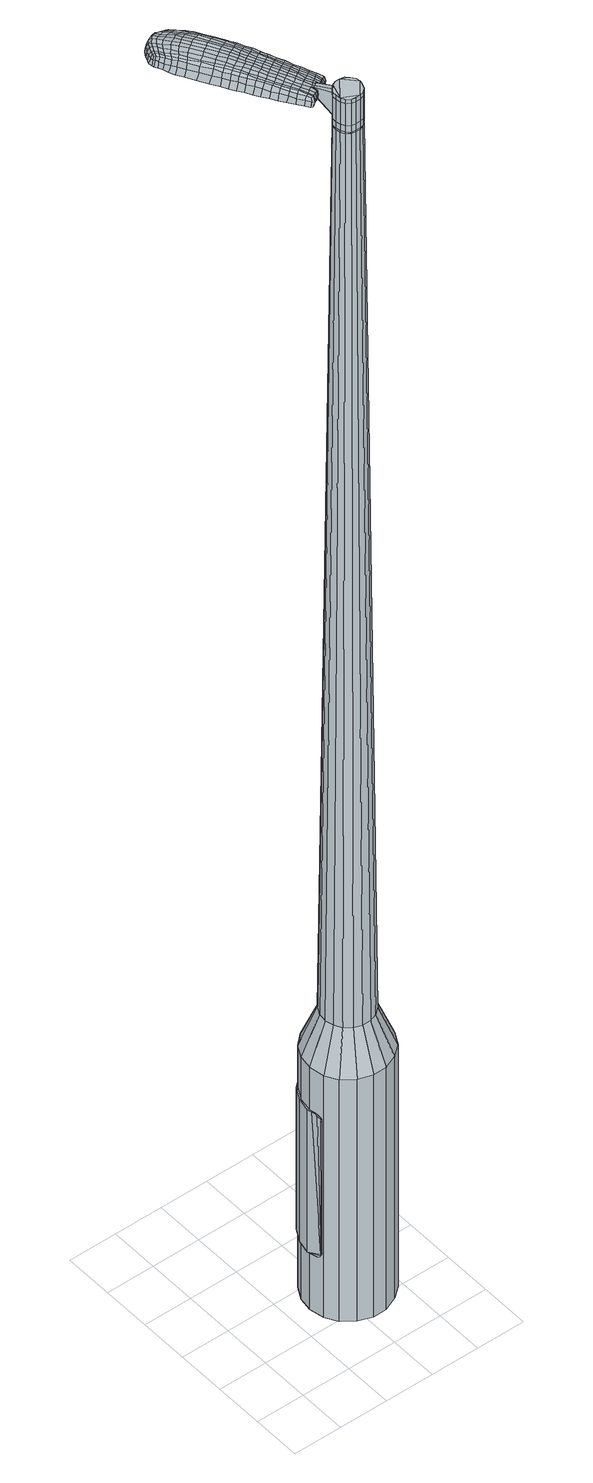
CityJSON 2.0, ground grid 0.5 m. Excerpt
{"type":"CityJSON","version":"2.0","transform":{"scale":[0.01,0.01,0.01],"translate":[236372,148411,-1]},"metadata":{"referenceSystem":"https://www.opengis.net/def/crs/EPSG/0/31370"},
"CityObjects":{
"object1":{"type":"GenericCityObject","attributes":{"cluster":212,"mean_distance_to_centroid":0.24,"new_centroid_x":236373.14,"new_centroid_y":148411.76,"mean_distance_to_camera":5.96,"H1":-135.53,"H2":-126.72,"Z_final":110.16,"cluster2":-1,"proj_x":236376.58,"proj_y":148409.67,"id_line":53404,"bearing_l":31.25,"distance":4.03,"orientation":"left","G_obj":121.25},"geometry":[{"type":"MultiSurface","lod":"2","boundaries":[[[0,1,2,3]],[[1,4,5,2]],[[4,6,7,5]],[[6,8,9,7]],[[8,10,11,9]],[[10,12,13,11]],[[12,14,15,13]],[[14,16,17,15]],[[16,18,19,17]],[[18,20,21,19]],[[20,22,23,21]],[[22,24,25,23]],[[24,26,27,25]],[[26,28,29,27]],[[28,30,31,29]],[[30,32,33,31]],[[32,34,35,33]],[[34,0,3,35]],[[36,37,38,39]],[[38,40,41,42]],[[41,43,42]],[[42,44,45,46]],[[45,47,46]],[[46,48,49,50]],[[49,51,50]],[[42,46,50,38]],[[50,52,39,38]],[[53,36,39]],[[2,5,7,35]],[[7,9,11,15]],[[11,13,15]],[[15,17,19,23]],[[19,21,23]],[[23,25,27,31]],[[27,29,31]],[[15,23,31,7]],[[31,33,35,7]],[[3,2,35]],[[1,0,54,55]],[[0,34,56,54]],[[34,32,57,56]],[[32,30,58,57]],[[30,28,59,58]],[[28,26,60,59]],[[26,24,61,60]],[[24,22,62,61]],[[22,20,63,62]],[[20,18,64,63]],[[18,16,65,64]],[[16,14,66,65]],[[14,12,67,66]],[[12,10,68,67]],[[10,8,69,68]],[[8,6,70,69]],[[6,4,71,70]],[[4,1,55,71]],[[55,54,72,73]],[[54,56,74,72]],[[56,57,75,74]],[[57,58,76,75]],[[58,59,77,76]],[[59,60,78,77]],[[60,61,79,78]],[[61,62,80,79]],[[62,63,81,80]],[[63,64,82,81]],[[64,65,83,82]],[[65,66,84,83]],[[66,67,85,84]],[[67,68,86,85]],[[68,69,87,86]],[[69,70,88,87]],[[70,71,89,88]],[[71,55,73,89]],[[72,90,91,92]],[[74,93,90,72]],[[94,95,93,74]],[[76,96,95,94]],[[77,97,96,76]],[[78,98,97,77]],[[99,100,98,78]],[[80,101,100,99]],[[81,102,101,80]],[[103,104,102,81]],[[105,106,104,103]],[[107,108,106,105]],[[109,110,108,107]],[[111,112,110,109]],[[113,114,112,111]],[[115,116,114,113]],[[89,117,116,115]],[[92,91,117,89]],[[118,119,120,121]],[[122,118,121,123]],[[124,122,123,125]],[[126,124,125,127]],[[128,126,127,129]],[[130,128,129,131]],[[132,130,131,133]],[[134,132,133,135]],[[136,134,135,137]],[[138,136,137,139]],[[140,138,139,141]],[[142,140,141,143]],[[144,142,143,145]],[[146,144,145,147]],[[148,146,147,149]],[[150,148,149,151]],[[73,72,92]],[[75,94,74]],[[75,76,94]],[[79,99,78]],[[79,80,99]],[[82,103,81]],[[82,83,105,103]],[[83,84,107,105]],[[84,85,109,107]],[[85,86,111,109]],[[86,87,113,111]],[[87,88,115,113]],[[88,89,115]],[[73,92,89]],[[152,91,90]],[[152,117,91]],[[153,116,117]],[[153,154,114,116]],[[154,155,112,114]],[[155,156,110,112]],[[156,157,108,110]],[[157,158,106,108]],[[158,159,104,106]],[[159,102,104]],[[160,100,101]],[[160,98,100]],[[161,95,96]],[[161,93,95]],[[39,52,150,162]],[[152,90,163,151]],[[53,39,162,119]],[[90,93,120,163]],[[36,53,119,118]],[[93,161,121,120]],[[37,36,118,122]],[[161,96,123,121]],[[38,37,122,124]],[[96,97,125,123]],[[40,38,124,126]],[[97,98,127,125]],[[41,40,126,128]],[[98,160,129,127]],[[43,41,128,130]],[[160,101,131,129]],[[42,43,130,132]],[[101,102,133,131]],[[44,42,132,134]],[[102,159,135,133]],[[45,44,134,136]],[[159,158,137,135]],[[47,45,136,138]],[[158,157,139,137]],[[46,47,138,140]],[[157,156,141,139]],[[48,46,140,142]],[[156,155,143,141]],[[49,48,142,144]],[[155,154,145,143]],[[51,49,144,146]],[[154,153,147,145]],[[50,51,146,148]],[[153,117,149,147]],[[52,50,148,150]],[[117,152,151,149]],[[150,151,164,165]],[[151,163,166,164]],[[163,120,167,166]],[[120,119,168,167]],[[119,162,169,168]],[[162,150,165,169]],[[170,171,172,173]],[[174,170,173,175]],[[170,174,176,177]],[[171,170,177,178]],[[179,180,181,182]],[[183,179,182,184]],[[179,183,185,186]],[[180,179,186,187]],[[188,189,190,191]],[[192,188,191,193]],[[188,192,194,195]],[[189,188,195,196]],[[197,198,199,200]],[[201,197,200,202]],[[197,201,203,204]],[[198,197,204,205]],[[206,207,208,209]],[[210,206,209,211]],[[206,210,212,213]],[[207,206,213,214]],[[215,216,217,218]],[[219,215,218,220]],[[215,219,221,222]],[[216,215,222,223]],[[224,225,226,227]],[[216,224,227,217]],[[224,216,223,228]],[[225,224,228,229]],[[230,231,232,233]],[[225,230,233,226]],[[230,225,229,234]],[[231,230,234,235]],[[236,174,175,237]],[[231,236,237,232]],[[236,231,235,238]],[[174,236,238,176]],[[239,240,241,242]],[[243,239,242,244]],[[239,243,245,246]],[[240,239,246,247]],[[248,249,250,251]],[[240,248,251,241]],[[248,240,247,252]],[[249,248,252,253]],[[254,255,256,257]],[[249,254,257,250]],[[254,249,253,258]],[[255,254,258,259]],[[260,261,262,263]],[[255,260,263,256]],[[260,255,259,264]],[[261,260,264,265]],[[266,171,178,267]],[[261,266,267,262]],[[266,261,265,268]],[[171,266,268,172]],[[269,270,271,272]],[[273,269,272,274]],[[269,273,275,276]],[[270,269,276,277]],[[278,279,280,281]],[[270,278,281,271]],[[278,270,277,282]],[[279,278,282,283]],[[284,285,286,287]],[[279,284,287,280]],[[284,279,283,288]],[[285,284,288,289]],[[290,183,184,291]],[[285,290,291,286]],[[290,285,289,292]],[[183,290,292,185]],[[293,294,295,296]],[[297,293,296,298]],[[293,297,299,300]],[[294,293,300,301]],[[302,303,304,305]],[[294,302,305,295]],[[302,294,301,306]],[[303,302,306,307]],[[308,309,310,311]],[[303,308,311,304]],[[308,303,307,312]],[[309,308,312,313]],[[314,315,316,317]],[[309,314,317,310]],[[314,309,313,318]],[[315,314,318,319]],[[320,180,187,321]],[[315,320,321,316]],[[320,315,319,322]],[[180,320,322,181]],[[323,209,208,324]],[[325,323,324,326]],[[323,325,327,328]],[[209,323,328,211]],[[329,325,326,330]],[[331,329,330,332]],[[329,331,333,334]],[[325,329,334,327]],[[335,331,332,336]],[[337,335,336,338]],[[335,337,339,340]],[[331,335,340,333]],[[341,337,338,342]],[[343,341,342,344]],[[341,343,345,346]],[[337,341,346,339]],[[347,343,344,348]],[[198,347,348,199]],[[347,198,205,349]],[[343,347,349,345]],[[350,351,196,195]],[[352,350,195,194]],[[350,352,353,354]],[[351,350,354,355]],[[356,357,355,354]],[[358,356,354,353]],[[356,358,359,360]],[[357,356,360,361]],[[362,363,361,360]],[[364,362,360,359]],[[362,364,365,366]],[[363,362,366,367]],[[368,369,367,366]],[[370,368,366,365]],[[368,370,203,201]],[[369,368,201,202]],[[371,372,373,374]],[[273,371,374,275]],[[371,273,274,375]],[[372,371,375,376]],[[377,192,193,378]],[[372,377,378,373]],[[377,372,376,379]],[[192,377,379,194]],[[380,381,382,383]],[[219,380,383,221]],[[380,219,220,384]],[[381,380,384,385]],[[386,387,388,389]],[[381,386,389,382]],[[386,381,385,390]],[[387,386,390,391]],[[392,189,196,393]],[[387,392,393,388]],[[392,387,391,394]],[[189,392,394,190]],[[395,396,397,398]],[[177,395,398,178]],[[395,177,176,399]],[[396,395,399,400]],[[401,402,403,404]],[[396,401,404,397]],[[401,396,400,405]],[[402,401,405,406]],[[407,200,199,408]],[[402,407,408,403]],[[407,402,406,409]],[[200,407,409,202]],[[410,411,412,413]],[[182,410,413,184]],[[410,182,181,414]],[[411,410,414,415]],[[416,204,203,417]],[[411,416,417,412]],[[416,411,415,418]],[[204,416,418,205]],[[419,420,421,422]],[[297,419,422,299]],[[419,297,298,423]],[[420,419,423,424]],[[425,210,211,426]],[[420,425,426,421]],[[425,420,424,427]],[[210,425,427,212]],[[428,429,430,431]],[[243,428,431,245]],[[428,243,244,432]],[[429,428,432,433]],[[434,435,436,437]],[[429,434,437,430]],[[434,429,433,438]],[[435,434,438,439]],[[440,207,214,441]],[[435,440,441,436]],[[440,435,439,442]],[[207,440,442,208]],[[443,444,433,432]],[[242,443,432,244]],[[443,242,241,445]],[[444,443,445,446]],[[447,448,439,438]],[[444,447,438,433]],[[447,444,446,449]],[[448,447,449,450]],[[451,324,208,442]],[[448,451,442,439]],[[451,448,450,452]],[[324,451,452,326]],[[453,454,455,456]],[[300,453,456,301]],[[453,300,299,422]],[[454,453,422,421]],[[457,328,327,458]],[[454,457,458,455]],[[457,454,421,426]],[[328,457,426,211]],[[459,460,446,445]],[[251,459,445,241]],[[459,251,250,461]],[[460,459,461,462]],[[463,464,450,449]],[[460,463,449,446]],[[463,460,462,465]],[[464,463,465,466]],[[467,330,326,452]],[[464,467,452,450]],[[467,464,466,468]],[[330,467,468,332]],[[469,470,471,472]],[[306,469,472,307]],[[469,306,301,456]],[[470,469,456,455]],[[473,334,333,474]],[[470,473,474,471]],[[473,470,455,458]],[[334,473,458,327]],[[475,476,462,461]],[[257,475,461,250]],[[475,257,256,477]],[[476,475,477,478]],[[479,480,466,465]],[[476,479,465,462]],[[479,476,478,481]],[[480,479,481,482]],[[483,336,332,468]],[[480,483,468,466]],[[483,480,482,484]],[[336,483,484,338]],[[485,486,487,488]],[[312,485,488,313]],[[485,312,307,472]],[[486,485,472,471]],[[489,340,339,490]],[[486,489,490,487]],[[489,486,471,474]],[[340,489,474,333]],[[491,492,478,477]],[[263,491,477,256]],[[491,263,262,493]],[[492,491,493,494]],[[495,496,482,481]],[[492,495,481,478]],[[495,492,494,497]],[[496,495,497,498]],[[499,342,338,484]],[[496,499,484,482]],[[499,496,498,500]],[[342,499,500,344]],[[501,502,503,504]],[[318,501,504,319]],[[501,318,313,488]],[[502,501,488,487]],[[505,346,345,506]],[[502,505,506,503]],[[505,502,487,490]],[[346,505,490,339]],[[507,508,494,493]],[[267,507,493,262]],[[507,267,178,398]],[[508,507,398,397]],[[509,510,498,497]],[[508,509,497,494]],[[509,508,397,404]],[[510,509,404,403]],[[511,348,344,500]],[[510,511,500,498]],[[511,510,403,408]],[[348,511,408,199]],[[512,513,415,414]],[[322,512,414,181]],[[512,322,319,504]],[[513,512,504,503]],[[514,349,205,418]],[[513,514,418,415]],[[514,513,503,506]],[[349,514,506,345]],[[515,516,376,375]],[[272,515,375,274]],[[515,272,271,517]],[[516,515,517,518]],[[519,352,194,379]],[[516,519,379,376]],[[519,516,518,520]],[[352,519,520,353]],[[521,522,523,524]],[[222,521,524,223]],[[521,222,221,383]],[[522,521,383,382]],[[525,526,527,528]],[[522,525,528,523]],[[525,522,382,389]],[[526,525,389,388]],[[529,351,355,530]],[[526,529,530,527]],[[529,526,388,393]],[[351,529,393,196]],[[531,532,518,517]],[[281,531,517,271]],[[531,281,280,533]],[[532,531,533,534]],[[535,358,353,520]],[[532,535,520,518]],[[535,532,534,536]],[[358,535,536,359]],[[537,538,539,540]],[[228,537,540,229]],[[537,228,223,524]],[[538,537,524,523]],[[541,542,543,544]],[[538,541,544,539]],[[541,538,523,528]],[[542,541,528,527]],[[545,357,361,546]],[[542,545,546,543]],[[545,542,527,530]],[[357,545,530,355]],[[547,548,534,533]],[[287,547,533,280]],[[547,287,286,549]],[[548,547,549,550]],[[551,364,359,536]],[[548,551,536,534]],[[551,548,550,552]],[[364,551,552,365]],[[553,554,555,556]],[[234,553,556,235]],[[553,234,229,540]],[[554,553,540,539]],[[557,558,559,560]],[[554,557,560,555]],[[557,554,539,544]],[[558,557,544,543]],[[561,363,367,562]],[[558,561,562,559]],[[561,558,543,546]],[[363,561,546,361]],[[563,564,550,549]],[[291,563,549,286]],[[563,291,184,413]],[[564,563,413,412]],[[565,370,365,552]],[[564,565,552,550]],[[565,564,412,417]],[[370,565,417,203]],[[566,567,400,399]],[[238,566,399,176]],[[566,238,235,556]],[[567,566,556,555]],[[568,569,406,405]],[[567,568,405,400]],[[568,567,555,560]],[[569,568,560,559]],[[570,369,202,409]],[[569,570,409,406]],[[570,569,559,562]],[[369,570,562,367]],[[571,572,573,574]],[[574,573,575,576]],[[577,575,573,578]],[[578,573,572,579]],[[580,581,582,583]],[[583,582,584,585]],[[586,584,582,587]],[[587,582,581,588]],[[589,590,591,592]],[[592,591,593,594]],[[595,593,591,596]],[[596,591,590,597]],[[598,599,600,601]],[[601,600,602,603]],[[604,602,600,605]],[[605,600,599,606]],[[607,608,609,610]],[[610,609,611,612]],[[613,611,609,614]],[[614,609,608,615]],[[616,617,618,619]],[[619,618,620,621]],[[622,620,618,623]],[[623,618,617,624]],[[625,626,627,628]],[[628,627,617,616]],[[624,617,627,629]],[[629,627,626,630]],[[631,632,633,634]],[[634,633,626,625]],[[630,626,633,635]],[[635,633,632,636]],[[576,575,637,638]],[[638,637,632,631]],[[636,632,637,639]],[[639,637,575,577]],[[640,641,642,643]],[[643,642,644,645]],[[646,644,642,647]],[[647,642,641,648]],[[649,650,651,652]],[[652,651,641,640]],[[648,641,651,653]],[[653,651,650,654]],[[655,656,657,658]],[[658,657,650,649]],[[654,650,657,659]],[[659,657,656,660]],[[661,662,663,664]],[[664,663,656,655]],[[660,656,663,665]],[[665,663,662,666]],[[579,572,667,668]],[[668,667,662,661]],[[666,662,667,669]],[[669,667,572,571]],[[670,671,672,673]],[[673,672,674,675]],[[676,674,672,677]],[[677,672,671,678]],[[679,680,681,682]],[[682,681,671,670]],[[678,671,681,683]],[[683,681,680,684]],[[685,686,687,688]],[[688,687,680,679]],[[684,680,687,689]],[[689,687,686,690]],[[585,584,691,692]],[[692,691,686,685]],[[690,686,691,693]],[[693,691,584,586]],[[694,695,696,697]],[[697,696,698,699]],[[700,698,696,701]],[[701,696,695,702]],[[703,704,705,706]],[[706,705,695,694]],[[702,695,705,707]],[[707,705,704,708]],[[709,710,711,712]],[[712,711,704,703]],[[708,704,711,713]],[[713,711,710,714]],[[715,716,717,718]],[[718,717,710,709]],[[714,710,717,719]],[[719,717,716,720]],[[588,581,721,722]],[[722,721,716,715]],[[720,716,721,723]],[[723,721,581,580]],[[607,610,724,725]],[[725,724,726,727]],[[728,726,724,729]],[[729,724,610,612]],[[727,726,730,731]],[[731,730,732,733]],[[734,732,730,735]],[[735,730,726,728]],[[733,732,736,737]],[[737,736,738,739]],[[740,738,736,741]],[[741,736,732,734]],[[739,738,742,743]],[[743,742,744,745]],[[746,744,742,747]],[[747,742,738,740]],[[745,744,748,749]],[[749,748,599,598]],[[606,599,748,750]],[[750,748,744,746]],[[597,751,752,596]],[[596,752,753,595]],[[754,753,752,755]],[[755,752,751,756]],[[756,757,758,755]],[[755,758,759,754]],[[760,759,758,761]],[[761,758,757,762]],[[762,763,764,761]],[[761,764,765,760]],[[766,765,764,767]],[[767,764,763,768]],[[768,769,770,767]],[[767,770,771,766]],[[604,771,770,602]],[[602,770,769,603]],[[772,773,774,775]],[[775,774,674,676]],[[675,674,774,776]],[[776,774,773,777]],[[594,593,778,779]],[[779,778,773,772]],[[777,773,778,780]],[[780,778,593,595]],[[781,782,783,784]],[[784,783,620,622]],[[621,620,783,785]],[[785,783,782,786]],[[787,788,789,790]],[[790,789,782,781]],[[786,782,789,791]],[[791,789,788,792]],[[597,590,793,794]],[[794,793,788,787]],[[792,788,793,795]],[[795,793,590,589]],[[796,797,798,799]],[[799,798,578,579]],[[577,578,798,800]],[[800,798,797,801]],[[802,803,804,805]],[[805,804,797,796]],[[801,797,804,806]],[[806,804,803,807]],[[598,601,808,809]],[[809,808,803,802]],[[807,803,808,810]],[[810,808,601,603]],[[811,812,813,814]],[[814,813,583,585]],[[580,583,813,815]],[[815,813,812,816]],[[604,605,817,818]],[[818,817,812,811]],[[816,812,817,819]],[[819,817,605,606]],[[820,698,821]],[[821,698,700]],[[699,698,820,822]],[[612,611,823,824]],[[824,823,820,821]],[[822,820,823,825]],[[825,823,611,613]],[[826,827,828,646]],[[828,644,646]],[[645,644,828,829]],[[829,828,827,830]],[[831,832,833,834]],[[834,833,827,826]],[[830,827,833,835]],[[835,833,832,836]],[[615,608,837,838]],[[838,837,832,831]],[[836,832,837,839]],[[839,837,608,607]],[[830,840,841,829]],[[829,841,643,645]],[[640,643,841,842]],[[842,841,840,843]],[[836,844,845,835]],[[835,845,840,830]],[[843,840,845,846]],[[846,845,844,847]],[[607,725,848,839]],[[839,848,844,836]],[[847,844,848,849]],[[849,848,725,727]],[[850,851,852,853]],[[853,852,701,702]],[[700,701,852,821]],[[852,851,821]],[[728,729,854,855]],[[855,854,851,850]],[[821,851,854,824]],[[824,854,729,612]],[[843,856,857,842]],[[842,857,652,640]],[[649,652,857,858]],[[858,857,856,859]],[[847,860,861,846]],[[846,861,856,843]],[[859,856,861,862]],[[862,861,860,863]],[[727,731,864,849]],[[849,864,860,847]],[[863,860,864,865]],[[865,864,731,733]],[[866,867,868,869]],[[869,868,707,708]],[[702,707,868,853]],[[853,868,867,850]],[[734,735,870,871]],[[871,870,867,866]],[[850,867,870,855]],[[855,870,735,728]],[[859,872,873,858]],[[858,873,658,649]],[[655,658,873,874]],[[874,873,872,875]],[[863,876,877,862]],[[862,877,872,859]],[[875,872,877,878]],[[878,877,876,879]],[[733,737,880,865]],[[865,880,876,863]],[[879,876,880,881]],[[881,880,737,739]],[[882,883,884,885]],[[885,884,713,714]],[[708,713,884,869]],[[869,884,883,866]],[[740,741,886,887]],[[887,886,883,882]],[[866,883,886,871]],[[871,886,741,734]],[[875,888,889,874]],[[874,889,664,655]],[[661,664,889,890]],[[890,889,888,891]],[[879,892,893,878]],[[878,893,888,875]],[[891,888,893,894]],[[894,893,892,895]],[[739,743,896,881]],[[881,896,892,879]],[[895,892,896,897]],[[897,896,743,745]],[[898,899,900,901]],[[901,900,719,720]],[[714,719,900,885]],[[885,900,899,882]],[[746,747,902,903]],[[903,902,899,898]],[[882,899,902,887]],[[887,902,747,740]],[[891,904,905,890]],[[890,905,668,661]],[[579,668,905,799]],[[799,905,904,796]],[[895,906,907,894]],[[894,907,904,891]],[[796,904,907,805]],[[805,907,906,802]],[[745,749,908,897]],[[897,908,906,895]],[[802,906,908,809]],[[809,908,749,598]],[[816,909,910,815]],[[815,910,723,580]],[[720,723,910,901]],[[901,910,909,898]],[[606,750,911,819]],[[819,911,909,816]],[[898,909,911,903]],[[903,911,750,746]],[[777,912,913,776]],[[776,913,673,675]],[[670,673,913,914]],[[914,913,912,915]],[[595,753,916,780]],[[780,916,912,777]],[[915,912,916,917]],[[917,916,753,754]],[[918,919,920,921]],[[921,920,623,624]],[[622,623,920,784]],[[784,920,919,781]],[[922,923,924,925]],[[925,924,919,918]],[[781,919,924,790]],[[790,924,923,787]],[[756,751,926,927]],[[927,926,923,922]],[[787,923,926,794]],[[794,926,751,597]],[[915,928,929,914]],[[914,929,682,670]],[[679,682,929,930]],[[930,929,928,931]],[[754,759,932,917]],[[917,932,928,915]],[[931,928,932,933]],[[933,932,759,760]],[[934,935,936,937]],[[937,936,629,630]],[[624,629,936,921]],[[921,936,935,918]],[[938,939,940,941]],[[941,940,935,934]],[[918,935,940,925]],[[925,940,939,922]],[[762,757,942,943]],[[943,942,939,938]],[[922,939,942,927]],[[927,942,757,756]],[[931,944,945,930]],[[930,945,688,679]],[[685,688,945,946]],[[946,945,944,947]],[[760,765,948,933]],[[933,948,944,931]],[[947,944,948,949]],[[949,948,765,766]],[[950,951,952,953]],[[953,952,635,636]],[[630,635,952,937]],[[937,952,951,934]],[[954,955,956,957]],[[957,956,951,950]],[[934,951,956,941]],[[941,956,955,938]],[[768,763,958,959]],[[959,958,955,954]],[[938,955,958,943]],[[943,958,763,762]],[[947,960,961,946]],[[946,961,692,685]],[[585,692,961,814]],[[814,961,960,811]],[[766,771,962,949]],[[949,962,960,947]],[[811,960,962,818]],[[818,962,771,604]],[[801,963,964,800]],[[800,964,639,577]],[[636,639,964,953]],[[953,964,963,950]],[[807,965,966,806]],[[806,966,963,801]],[[950,963,966,957]],[[957,966,965,954]],[[603,769,967,810]],[[810,967,965,807]],[[954,965,967,959]],[[959,967,769,768]],[[571,574,173,172]],[[574,576,175,173]],[[586,587,186,185]],[[587,588,187,186]],[[589,592,191,190]],[[592,594,193,191]],[[613,614,213,212]],[[614,615,214,213]],[[616,619,218,217]],[[619,621,220,218]],[[625,628,227,226]],[[628,616,217,227]],[[631,634,233,232]],[[634,625,226,233]],[[576,638,237,175]],[[638,631,232,237]],[[646,647,246,245]],[[647,648,247,246]],[[648,653,252,247]],[[653,654,253,252]],[[654,659,258,253]],[[659,660,259,258]],[[660,665,264,259]],[[665,666,265,264]],[[666,669,268,265]],[[669,571,172,268]],[[676,677,276,275]],[[677,678,277,276]],[[678,683,282,277]],[[683,684,283,282]],[[684,689,288,283]],[[689,690,289,288]],[[690,693,292,289]],[[693,586,185,292]],[[694,697,296,295]],[[697,699,298,296]],[[703,706,305,304]],[[706,694,295,305]],[[709,712,311,310]],[[712,703,304,311]],[[715,718,317,316]],[[718,709,310,317]],[[588,722,321,187]],[[722,715,316,321]],[[772,775,374,373]],[[775,676,275,374]],[[594,779,378,193]],[[779,772,373,378]],[[621,785,384,220]],[[785,786,385,384]],[[786,791,390,385]],[[791,792,391,390]],[[792,795,394,391]],[[795,589,190,394]],[[699,423,298]],[[699,822,424,423]],[[822,825,427,424]],[[825,613,212,427]],[[826,646,431,430]],[[646,245,431]],[[831,834,437,436]],[[834,826,430,437]],[[615,838,441,214]],[[838,831,436,441]],[[968,969,970,971]],[[972,973,971,970]],[[974,975,976,977]],[[978,979,980,981]],[[969,982,983,970]],[[984,972,970,983]],[[985,974,977,986]],[[987,988,979,978]],[[982,989,990,983]],[[990,991,984,983]],[[992,985,986,993]],[[994,988,987,995]],[[989,996,997,990]],[[997,998,991,990]],[[999,992,993,1000]],[[1001,994,995,1002]],[[1003,1004,1005,1006]],[[1007,1008,1004,1003]],[[1007,1009,1010,1008]],[[1009,1011,1012,1010]],[[1013,1014,1015,1016]],[[1017,1018,1014,1013]],[[1019,1020,1018,1017]],[[1021,1022,1020,1019]],[[1016,1005,1004,1013]],[[1013,1004,1008,1017]],[[1008,1010,1019,1017]],[[1010,1012,1021,1019]],[[977,976,973,972]],[[986,977,972,984]],[[991,993,986,984]],[[998,1000,993,991]],[[978,981,975,974]],[[987,978,974,985]],[[995,987,985,992]],[[1002,995,992,999]],[[979,1003,1006,980]],[[988,1007,1003,979]],[[1009,1007,988,994]],[[1011,1009,994,1001]],[[1023,1024,1025,1026]],[[1025,1027,1028,1029]],[[1025,1029,1030,1031]],[[1025,1031,1026]],[[1032,1023,1026,1033]],[[1034,1033,1026,1035]],[[1036,1035,1026]],[[1037,1025,1024,1038]],[[1039,1037,1038,1040]],[[1041,1039,1040,1042]],[[1043,1041,1042,1044]],[[1045,1043,1044,1046]],[[1046,1047,1048,1049]],[[1046,1049,1050,1051]],[[1046,1051,1052,1053]],[[1052,1054,1055,1056]],[[1052,1056,1057,1058]],[[1052,1058,1053]],[[1046,1053,1045]],[[1059,1060,1024,1023]],[[1061,1062,1027,1025]],[[1063,1064,1036,1026]],[[1060,1065,1038,1024]],[[1066,1061,1025,1037]],[[1065,1067,1040,1038]],[[1068,1066,1037,1039]],[[1067,1069,1042,1040]],[[1070,1068,1039,1041]],[[1069,1071,1044,1042]],[[1072,1070,1041,1043]],[[1071,1073,1046,1044]],[[1074,1072,1043,1045]],[[1073,1075,1047,1046]],[[1076,1077,1054,1052]],[[1078,1074,1045,1053]],[[1048,1047,1075,1079]],[[1049,1048,1079,1080]],[[1050,1049,1080,1081]],[[1051,1050,1081,1082]],[[1052,1051,1082,1076]],[[1083,1059,1023,1032]],[[1084,1083,1032,1033]],[[1085,1084,1033,1034]],[[1086,1085,1034,1035]],[[1064,1086,1035,1036]],[[1028,1027,1062,1087]],[[1055,1054,1077,1088]],[[1029,1028,1087,1089]],[[1030,1029,1089,1090]],[[1031,1030,1090,1091]],[[1026,1031,1091,1063]],[[1056,1055,1088,1092]],[[1057,1056,1092,1093]],[[1058,1057,1093,1094]],[[1053,1058,1094,1078]]]}]}
},
"vertices":[
[90,113,384],[104,118,384],[104,118,96],[90,113,96],[118,119,384],[118,119,96],[132,114,384],[132,114,96],[144,105,384],[144,105,96],[151,92,384],[151,92,96],[154,78,384],[154,78,96],[152,63,384],[152,63,96],[145,50,384],[145,50,96],[134,41,384],[134,41,96],[120,35,384],[120,35,96],[106,35,384],[106,35,96],[92,40,384],[92,40,96],[80,49,384],[80,49,96],[73,61,384],[73,61,96],[70,76,384],[70,76,96],[72,90,384],[72,90,96],[79,103,384],[79,103,96],[99,81,1524],[99,77,1524],[100,72,1524],[105,88,1524],[102,68,1524],[106,65,1524],[115,64,1524],[110,64,1524],[119,65,1524],[123,68,1524],[126,77,1524],[125,73,1524],[125,82,1524],[122,86,1524],[114,90,1524],[119,89,1524],[109,90,1524],[102,85,1524],[99,98,429],[107,102,429],[92,93,429],[88,85,429],[87,76,429],[89,68,429],[93,60,429],[100,55,429],[108,52,429],[117,52,429],[125,55,429],[132,61,429],[136,69,429],[137,77,429],[136,86,429],[131,93,429],[124,99,429],[116,102,429],[105,88,1483],[109,90,1483],[102,85,1483],[99,81,1483],[99,77,1483],[100,72,1483],[102,68,1483],[106,65,1483],[110,64,1483],[115,64,1483],[119,65,1483],[123,68,1483],[125,73,1483],[126,77,1483],[125,82,1483],[122,86,1483],[119,89,1483],[114,90,1483],[105,88,1485],[110,89,1485],[110,89,1483],[102,85,1485],[100,81,1483],[100,81,1485],[99,77,1485],[100,72,1485],[102,68,1485],[106,66,1483],[106,66,1485],[110,64,1485],[115,64,1485],[119,66,1483],[119,66,1485],[122,69,1483],[122,69,1485],[124,73,1483],[124,73,1485],[125,77,1483],[125,77,1485],[124,82,1483],[124,82,1485],[122,85,1483],[122,85,1485],[118,88,1483],[118,88,1485],[114,90,1485],[99,81,1519],[102,85,1519],[102,85,1493],[99,81,1493],[99,77,1519],[99,77,1493],[100,72,1519],[100,72,1493],[102,68,1519],[102,68,1493],[106,65,1519],[106,65,1493],[110,64,1519],[110,64,1493],[115,64,1519],[115,64,1493],[119,65,1519],[119,65,1493],[123,68,1519],[123,68,1493],[125,73,1519],[125,73,1493],[126,77,1519],[126,77,1493],[125,82,1519],[125,82,1493],[122,86,1519],[122,86,1493],[119,89,1519],[119,89,1493],[114,90,1519],[114,90,1493],[109,90,1519],[109,90,1493],[109,90,1485],[119,89,1485],[122,86,1485],[125,82,1485],[126,77,1485],[125,73,1485],[123,68,1485],[119,65,1485],[106,65,1485],[99,81,1485],[105,88,1519],[105,88,1493],[98,106,1513],[98,106,1518],[95,104,1513],[93,103,1513],[93,103,1518],[95,104,1518],[74,178,1519],[77,172,1518],[78,173,1509],[74,180,1510],[69,185,1519],[70,187,1510],[69,184,1526],[73,176,1525],[76,170,1525],[41,158,1519],[45,152,1518],[46,152,1525],[42,158,1525],[36,165,1519],[38,165,1526],[34,166,1510],[39,158,1510],[43,152,1509],[18,230,1519],[21,232,1519],[20,232,1513],[17,231,1513],[15,227,1519],[14,228,1513],[16,225,1524],[18,228,1524],[22,230,1524],[56,167,1530],[60,160,1529],[63,162,1529],[59,168,1530],[51,174,1531],[54,176,1531],[48,172,1530],[53,165,1530],[57,158,1529],[98,98,1512],[100,99,1512],[100,100,1517],[98,99,1517],[95,96,1512],[95,97,1517],[95,97,1506],[98,98,1506],[100,100,1506],[42,228,1519],[44,225,1519],[44,227,1512],[42,229,1512],[40,229,1518],[41,231,1512],[40,228,1522],[41,227,1523],[43,224,1524],[47,221,1519],[50,217,1519],[51,218,1512],[47,223,1512],[46,220,1524],[49,216,1525],[53,212,1519],[58,205,1519],[58,207,1511],[54,214,1511],[53,211,1526],[57,204,1526],[64,195,1519],[64,197,1510],[63,194,1526],[108,113,1513],[105,119,1513],[104,118,1518],[108,111,1517],[111,107,1512],[110,108,1516],[111,109,1506],[109,114,1507],[105,121,1507],[101,126,1514],[98,133,1515],[97,131,1520],[101,125,1519],[102,127,1507],[98,134,1507],[94,139,1515],[91,146,1516],[90,144,1522],[94,138,1521],[95,141,1508],[91,148,1508],[87,152,1517],[84,159,1517],[83,157,1524],[87,151,1523],[88,154,1508],[85,161,1509],[80,165,1518],[80,164,1524],[81,167,1509],[11,210,1519],[12,207,1519],[13,207,1524],[12,210,1523],[10,212,1518],[11,212,1522],[9,212,1512],[9,210,1512],[11,207,1512],[14,202,1519],[17,197,1519],[18,197,1525],[16,203,1524],[13,203,1512],[15,197,1512],[20,192,1519],[24,185,1519],[25,185,1526],[21,192,1526],[18,192,1511],[22,185,1511],[30,175,1519],[31,175,1526],[28,176,1510],[82,97,1513],[78,103,1513],[77,103,1507],[81,97,1507],[86,93,1512],[85,93,1506],[86,94,1516],[84,97,1517],[79,103,1518],[74,109,1514],[69,116,1515],[68,116,1507],[72,110,1507],[75,109,1519],[71,116,1520],[65,122,1515],[61,128,1516],[59,128,1508],[63,122,1508],[67,122,1521],[63,128,1522],[57,134,1517],[53,140,1517],[51,140,1509],[55,134,1508],[59,134,1523],[54,140,1524],[49,146,1518],[47,146,1509],[50,146,1524],[95,103,1519],[97,105,1519],[91,110,1520],[93,111,1520],[88,108,1520],[92,102,1519],[87,116,1522],[89,117,1522],[83,122,1523],[85,124,1523],[80,121,1523],[84,114,1521],[79,129,1524],[82,130,1524],[75,135,1525],[78,137,1525],[72,133,1525],[76,127,1524],[71,141,1526],[74,143,1526],[68,148,1527],[70,149,1527],[65,146,1527],[69,140,1526],[64,154,1528],[66,156,1528],[61,152,1528],[20,226,1527],[23,228,1527],[17,223,1526],[19,219,1527],[22,222,1528],[25,224,1528],[25,217,1529],[29,218,1529],[22,214,1528],[26,208,1530],[29,210,1530],[33,212,1530],[33,204,1531],[36,206,1531],[30,202,1530],[35,194,1531],[38,196,1531],[41,198,1531],[45,185,1531],[48,187,1531],[41,183,1531],[10,215,1518],[10,218,1519],[9,218,1513],[8,215,1513],[11,214,1523],[12,217,1523],[12,222,1519],[11,223,1513],[13,221,1524],[38,231,1518],[35,232,1518],[36,230,1523],[38,229,1523],[39,232,1513],[36,233,1513],[32,233,1519],[28,233,1519],[29,232,1524],[32,231,1523],[32,234,1513],[28,234,1513],[24,233,1519],[25,231,1524],[24,234,1513],[72,175,1528],[70,174,1528],[73,168,1528],[75,169,1527],[67,183,1528],[66,182,1529],[67,173,1529],[65,171,1530],[68,165,1529],[71,167,1528],[63,181,1529],[60,179,1530],[62,170,1530],[65,164,1529],[57,178,1531],[44,159,1528],[46,160,1529],[41,167,1529],[39,166,1528],[48,153,1527],[50,154,1528],[49,162,1529],[44,170,1530],[53,156,1528],[88,91,1512],[89,92,1512],[89,94,1517],[88,93,1517],[87,92,1506],[88,93,1506],[92,94,1512],[92,95,1517],[91,95,1506],[111,105,1512],[109,104,1512],[109,105,1506],[111,106,1506],[110,106,1517],[108,105,1517],[107,103,1512],[105,102,1512],[105,103,1506],[107,104,1506],[106,104,1517],[104,103,1517],[103,100,1512],[102,101,1506],[102,101,1517],[107,111,1519],[105,110,1519],[103,117,1520],[102,116,1520],[103,109,1519],[101,107,1519],[100,115,1520],[98,114,1520],[99,106,1519],[95,112,1520],[85,97,1519],[86,98,1519],[82,105,1520],[81,104,1520],[89,100,1519],[85,106,1520],[100,124,1521],[98,123,1521],[96,130,1522],[95,129,1522],[96,122,1521],[94,120,1521],[93,128,1522],[90,127,1523],[92,119,1522],[88,125,1523],[76,110,1521],[78,111,1521],[74,117,1522],[72,116,1522],[81,113,1521],[77,119,1522],[93,137,1523],[91,136,1523],[89,143,1524],[87,142,1524],[89,135,1523],[86,133,1524],[85,141,1525],[83,140,1525],[84,132,1524],[80,138,1525],[68,122,1523],[70,123,1523],[66,129,1524],[64,128,1524],[73,125,1524],[69,131,1525],[85,150,1525],[84,149,1525],[82,156,1526],[80,155,1526],[82,147,1526],[79,146,1526],[78,154,1527],[75,152,1527],[77,144,1526],[73,151,1527],[60,134,1525],[62,136,1525],[58,142,1526],[56,141,1526],[65,138,1526],[61,144,1527],[79,163,1527],[77,162,1527],[75,160,1527],[72,159,1528],[69,157,1528],[52,147,1527],[54,148,1527],[57,150,1528],[12,212,1525],[13,215,1525],[14,209,1526],[15,211,1526],[15,219,1526],[17,215,1527],[39,227,1525],[37,228,1525],[39,225,1526],[41,224,1525],[34,229,1525],[30,229,1526],[32,226,1527],[36,226,1526],[27,229,1526],[29,225,1527],[16,204,1526],[17,206,1527],[19,199,1527],[20,201,1528],[19,210,1528],[23,204,1529],[44,220,1526],[42,221,1527],[46,215,1528],[48,215,1527],[39,221,1527],[36,221,1528],[39,215,1529],[43,215,1528],[32,220,1528],[36,214,1530],[22,193,1528],[24,195,1529],[26,186,1528],[28,188,1529],[26,198,1529],[31,191,1530],[51,210,1528],[49,210,1528],[53,203,1529],[55,203,1528],[46,210,1529],[43,209,1530],[48,201,1530],[51,202,1530],[40,208,1530],[44,200,1531],[33,176,1529],[34,178,1529],[38,180,1530],[61,193,1528],[60,192,1529],[57,192,1530],[54,190,1530],[51,189,1531],[76,173,1509],[75,171,1518],[72,177,1518],[73,179,1509],[68,184,1519],[68,186,1510],[67,183,1525],[71,175,1525],[75,169,1525],[48,153,1525],[46,153,1518],[42,159,1518],[44,159,1525],[38,166,1519],[39,166,1525],[36,167,1510],[40,159,1509],[44,154,1509],[21,230,1513],[22,230,1519],[19,228,1519],[18,229,1513],[16,225,1519],[16,226,1513],[17,224,1524],[20,227,1524],[22,228,1524],[62,162,1528],[60,161,1528],[56,167,1529],[59,168,1529],[51,175,1529],[54,176,1529],[48,173,1529],[53,165,1529],[57,159,1528],[99,102,1516],[99,101,1512],[97,100,1512],[97,100,1516],[94,98,1512],[94,99,1516],[94,99,1506],[96,100,1506],[99,102,1506],[43,225,1512],[42,224,1519],[40,226,1518],[41,228,1512],[39,228,1518],[40,229,1512],[38,227,1522],[40,225,1523],[41,223,1523],[49,217,1512],[48,216,1519],[45,220,1519],[46,222,1512],[44,219,1524],[48,214,1525],[57,206,1511],[56,204,1519],[52,211,1519],[52,212,1511],[51,209,1525],[55,203,1526],[62,194,1519],[62,196,1510],[61,193,1526],[102,117,1518],[103,118,1513],[106,112,1513],[106,111,1517],[109,107,1512],[108,108,1515],[109,108,1506],[107,113,1506],[103,120,1507],[95,130,1520],[96,132,1514],[100,125,1514],[99,124,1519],[100,127,1507],[97,133,1507],[88,144,1522],[89,145,1516],[93,138,1515],[92,137,1521],[93,140,1508],[90,147,1508],[81,156,1523],[82,158,1517],[86,151,1516],[85,150,1522],[86,153,1508],[83,160,1508],[79,164,1517],[78,163,1524],[79,166,1509],[15,208,1523],[14,208,1519],[13,210,1518],[14,211,1523],[12,212,1518],[13,212,1522],[11,212,1512],[11,211,1512],[12,208,1512],[20,198,1525],[19,198,1519],[16,203,1519],[17,203,1524],[14,203,1512],[17,198,1512],[27,186,1526],[25,186,1519],[21,193,1519],[23,193,1525],[20,193,1511],[23,186,1511],[31,176,1519],[33,176,1526],[29,177,1510],[78,105,1507],[80,104,1513],[84,98,1513],[82,98,1506],[87,94,1512],[86,94,1506],[87,95,1515],[85,98,1517],[81,104,1518],[69,117,1507],[71,117,1514],[75,111,1514],[74,111,1507],[77,111,1519],[73,117,1520],[61,129,1508],[63,129,1516],[67,123,1515],[65,123,1508],[68,123,1521],[64,129,1522],[52,142,1508],[54,141,1517],[58,135,1516],[57,135,1508],[60,135,1522],[56,141,1523],[50,147,1517],[48,148,1509],[52,147,1524],[94,104,1518],[96,105,1518],[91,110,1519],[93,112,1519],[88,109,1519],[92,103,1518],[87,117,1520],[89,118,1520],[83,123,1521],[85,124,1521],[80,121,1521],[84,115,1520],[79,129,1523],[81,131,1523],[75,136,1524],[77,137,1524],[72,134,1524],[76,128,1523],[71,142,1525],[74,143,1525],[67,148,1526],[70,150,1526],[65,146,1526],[68,140,1525],[64,154,1527],[66,156,1527],[61,153,1527],[24,226,1526],[21,225,1526],[18,222,1525],[20,219,1526],[23,221,1526],[26,223,1526],[29,218,1528],[26,216,1528],[23,214,1527],[27,207,1528],[30,210,1529],[33,212,1529],[36,206,1530],[33,204,1530],[30,202,1529],[35,194,1530],[38,196,1530],[41,198,1530],[47,187,1530],[45,185,1530],[42,183,1530],[11,217,1513],[12,217,1518],[12,214,1518],[10,214,1512],[13,214,1523],[14,216,1523],[14,221,1519],[13,222,1513],[15,220,1523],[35,228,1523],[35,230,1518],[37,229,1518],[37,227,1523],[38,230,1512],[35,231,1512],[29,230,1523],[28,231,1519],[32,231,1519],[32,229,1523],[32,232,1513],[28,232,1513],[25,231,1519],[26,229,1524],[25,232,1513],[73,168,1527],[69,174,1527],[70,175,1527],[74,168,1526],[66,182,1527],[65,182,1528],[68,165,1528],[64,172,1528],[67,173,1528],[70,167,1527],[62,181,1528],[60,179,1529],[61,170,1529],[65,164,1528],[57,178,1529],[41,168,1528],[46,160,1527],[45,159,1527],[40,167,1527],[49,154,1526],[50,154,1527],[49,163,1528],[45,170,1528],[53,157,1527],[88,94,1512],[88,95,1516],[87,95,1506],[91,96,1512],[91,97,1516],[90,97,1506],[108,107,1506],[108,106,1512],[109,106,1512],[108,107,1516],[107,107,1516],[104,105,1506],[104,104,1512],[106,105,1512],[106,106,1506],[105,106,1516],[103,104,1516],[101,102,1512],[101,103,1506],[101,103,1516],[105,110,1518],[105,111,1518],[102,117,1519],[101,117,1519],[101,108,1518],[103,109,1518],[99,115,1519],[97,114,1519],[99,107,1518],[95,113,1519],[82,105,1519],[86,99,1518],[85,99,1518],[81,105,1519],[89,101,1518],[85,107,1519],[98,123,1520],[98,124,1520],[95,130,1521],[94,130,1521],[93,121,1520],[96,122,1520],[92,128,1521],[90,127,1521],[91,119,1520],[87,126,1521],[74,118,1521],[78,111,1520],[77,111,1520],[73,117,1521],[81,113,1520],[77,119,1521],[90,136,1522],[91,137,1522],[88,143,1523],[87,143,1523],[86,134,1522],[88,135,1522],[85,141,1523],[82,140,1524],[84,132,1523],[80,138,1524],[66,130,1523],[70,124,1522],[69,123,1522],[65,129,1523],[73,126,1522],[69,132,1523],[83,149,1524],[84,149,1524],[81,156,1525],[80,155,1525],[79,146,1525],[81,148,1524],[77,154,1525],[75,153,1526],[76,145,1525],[72,151,1526],[58,142,1525],[62,136,1524],[61,136,1524],[57,142,1525],[65,138,1524],[61,144,1525],[76,162,1526],[77,162,1526],[71,159,1527],[74,160,1526],[69,158,1527],[54,148,1526],[53,148,1526],[57,150,1526],[14,214,1524],[14,212,1524],[16,209,1525],[16,211,1525],[16,218,1525],[18,215,1525],[39,224,1525],[36,227,1524],[38,226,1524],[40,223,1525],[32,225,1526],[30,228,1525],[33,228,1524],[36,225,1525],[27,228,1525],[29,224,1526],[18,206,1526],[18,204,1526],[21,199,1526],[21,201,1527],[20,210,1526],[24,204,1527],[45,215,1527],[42,220,1526],[43,219,1526],[47,214,1526],[39,214,1528],[35,220,1527],[39,220,1526],[42,214,1527],[32,219,1527],[36,213,1528],[24,195,1527],[24,194,1527],[28,187,1527],[29,188,1528],[27,198,1528],[32,191,1529],[53,202,1528],[49,209,1527],[50,209,1527],[54,202,1527],[47,201,1529],[43,208,1529],[46,209,1528],[50,202,1528],[39,207,1529],[44,199,1530],[35,178,1528],[34,177,1528],[38,181,1529],[59,192,1528],[60,192,1528],[53,190,1529],[56,191,1529],[50,189,1530],[109,108,1508],[104,105,1508],[88,133,1509],[94,137,1509],[77,152,1510],[84,156,1510],[57,186,1512],[65,191,1512],[74,175,1511],[66,171,1511],[48,201,1513],[40,213,1514],[48,217,1514],[56,206,1513],[98,101,1508],[81,129,1509],[70,147,1510],[49,181,1512],[58,166,1511],[40,197,1513],[33,208,1514],[92,98,1508],[74,125,1509],[62,143,1510],[41,176,1512],[51,161,1511],[25,203,1514],[32,192,1513],[86,94,1508],[67,121,1509],[55,138,1510],[33,171,1512],[43,156,1511],[18,199,1514],[24,187,1513],[33,224,1514],[29,227,1514],[35,231,1514],[40,228,1514],[26,219,1514],[23,224,1514],[19,215,1514],[17,220,1514],[11,211,1514],[11,216,1514],[25,230,1515],[20,231,1515],[21,231,1515],[28,232,1515],[21,228,1515],[19,230,1515],[17,225,1515],[18,230,1515],[13,223,1515],[17,229,1515],[69,73,334],[68,77,334],[68,77,165],[71,63,171],[69,73,165],[70,69,165],[70,66,166],[71,64,167],[71,63,169],[70,69,334],[70,66,333],[71,64,332],[71,63,331],[71,63,328],[71,91,165],[71,91,334],[78,104,165],[78,104,334],[90,114,165],[90,114,334],[103,120,165],[103,120,334],[118,120,165],[118,120,334],[123,119,334],[126,118,334],[129,117,333],[131,116,332],[132,116,331],[132,116,328],[123,119,165],[132,116,171],[132,116,169],[131,116,167],[129,117,166],[126,118,165],[72,73,334],[71,77,334],[71,77,165],[72,73,165],[74,63,171],[74,63,328],[74,91,334],[74,91,165],[80,103,334],[80,103,165],[91,112,334],[91,112,165],[104,117,334],[104,117,165],[118,118,334],[118,118,165],[122,116,334],[131,113,328],[131,113,171],[122,116,165],[125,115,334],[128,114,333],[130,114,332],[131,113,331],[73,70,334],[73,67,333],[73,65,332],[74,64,331],[73,70,165],[131,113,169],[73,67,166],[73,65,167],[74,64,169],[130,114,167],[128,114,166],[125,115,165]
]}
